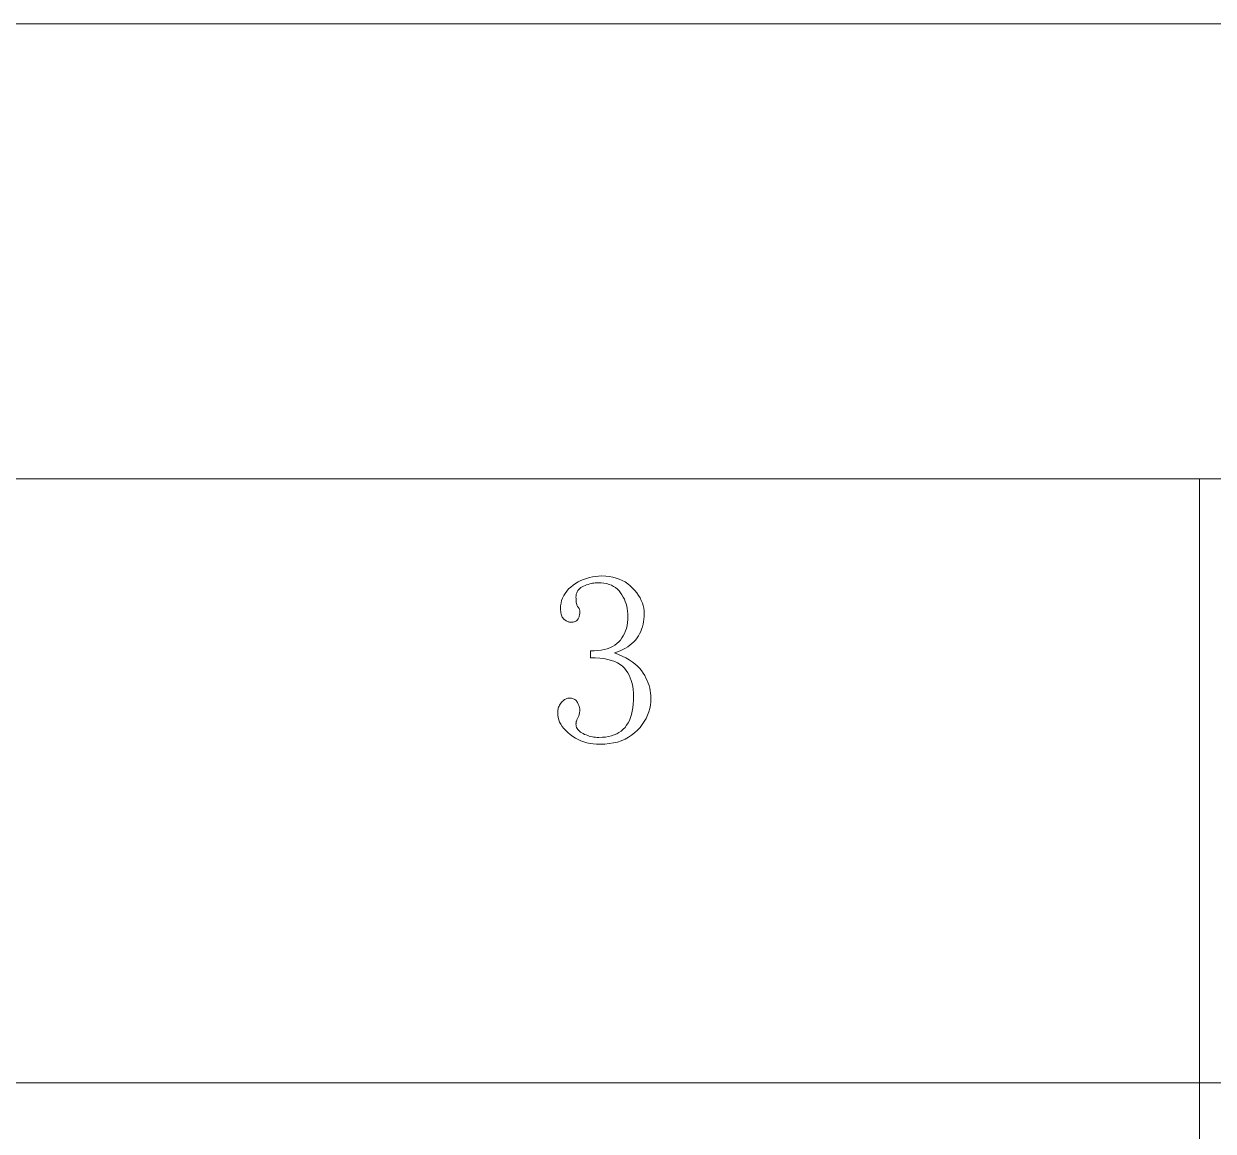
# Model space of a CAD drawing. Extents: x 1 to 297, y 1 to 210.
# Drawn here: x 241.71 to 252.32, y 56.02 to 65.9 of the extents above; entities that cross this region are included whole.
import ezdxf

# ---------------------------------------------------------------- set-up
doc = ezdxf.new("R2010")
doc.units = 0

msp = doc.modelspace()

# ---------------------------------------------------------------- linework, layer by layer
at = {"color": 7, "lineweight": 13}
for p, q in [((220.3, 65.898), (295.449, 65.898)), ((220.3, 61.841), (295.449, 61.841)), ((252.196, 61.841), (252.196, 29.51)), ((220.3, 56.453), (295.449, 56.453))]:
    msp.add_line(p, q, dxfattribs=at)
msp.add_lwpolyline([(247.302, 59.884), (247.301, 59.852), (247.297, 59.82), (247.291, 59.79), (247.283, 59.76), (247.272, 59.731), (247.259, 59.702), (247.243, 59.675), (247.225, 59.648), (247.205, 59.622), (247.182, 59.597), (247.157, 59.573), (247.13, 59.552), (247.102, 59.534), (247.071, 59.517), (247.038, 59.504), (247.004, 59.492), (246.968, 59.484), (246.93, 59.478), (246.89, 59.474), (246.848, 59.473), (246.817, 59.473), (246.788, 59.476), (246.759, 59.48), (246.731, 59.486), (246.704, 59.494), (246.678, 59.503), (246.653, 59.515), (246.628, 59.527), (246.605, 59.542), (246.582, 59.558), (246.561, 59.576), (246.542, 59.594), (246.525, 59.612), (246.511, 59.631), (246.498, 59.65), (246.488, 59.67), (246.481, 59.691), (246.475, 59.712), (246.472, 59.733), (246.471, 59.755), (246.471, 59.766), (246.472, 59.776), (246.474, 59.785), (246.476, 59.795), (246.479, 59.804), (246.483, 59.813), (246.487, 59.821), (246.493, 59.83), (246.498, 59.838), (246.505, 59.845), (246.512, 59.853), (246.519, 59.859), (246.525, 59.865), (246.532, 59.87), (246.539, 59.874), (246.546, 59.878), (246.553, 59.881), (246.56, 59.882), (246.567, 59.884), (246.573, 59.884), (246.583, 59.884), (246.593, 59.882), (246.602, 59.881), (246.61, 59.878), (246.617, 59.874), (246.624, 59.87), (246.631, 59.865), (246.637, 59.859), (246.642, 59.853), (246.646, 59.845), (246.65, 59.838), (246.654, 59.831), (246.657, 59.823), (246.66, 59.817), (246.662, 59.81), (246.664, 59.804), (246.666, 59.798), (246.667, 59.792), (246.668, 59.786), (246.668, 59.781), (246.668, 59.773), (246.667, 59.765), (246.666, 59.757), (246.665, 59.749), (246.663, 59.742), (246.662, 59.734), (246.659, 59.727), (246.657, 59.721), (246.654, 59.714), (246.651, 59.708), (246.647, 59.702), (246.644, 59.696), (246.642, 59.691), (246.64, 59.685), (246.638, 59.679), (246.636, 59.674), (246.635, 59.668), (246.634, 59.663), (246.634, 59.658), (246.633, 59.653), (246.634, 59.642), (246.636, 59.633), (246.639, 59.623), (246.644, 59.614), (246.65, 59.605), (246.657, 59.597), (246.665, 59.589), (246.675, 59.581), (246.686, 59.574), (246.698, 59.567), (246.711, 59.56), (246.724, 59.555), (246.738, 59.549), (246.751, 59.545), (246.765, 59.541), (246.78, 59.538), (246.794, 59.536), (246.809, 59.534), (246.824, 59.533), (246.839, 59.533), (246.869, 59.534), (246.898, 59.536), (246.925, 59.541), (246.95, 59.547), (246.974, 59.555), (246.997, 59.565), (247.017, 59.577), (247.037, 59.59), (247.054, 59.606), (247.071, 59.623), (247.085, 59.642), (247.098, 59.663), (247.11, 59.685), (247.12, 59.71), (247.128, 59.737), (247.135, 59.766), (247.141, 59.797), (247.145, 59.83), (247.147, 59.864), (247.148, 59.901), (247.147, 59.931), (247.145, 59.96), (247.14, 59.988), (247.135, 60.015), (247.127, 60.04), (247.118, 60.065), (247.108, 60.088), (247.096, 60.11), (247.082, 60.13), (247.066, 60.15), (247.049, 60.168), (247.028, 60.184), (247.005, 60.198), (246.979, 60.21), (246.95, 60.22), (246.918, 60.229), (246.883, 60.236), (246.846, 60.24), (246.805, 60.243), (246.762, 60.244), (246.762, 60.304), (246.795, 60.305), (246.827, 60.307), (246.857, 60.311), (246.885, 60.317), (246.911, 60.324), (246.935, 60.333), (246.958, 60.344), (246.979, 60.356), (246.998, 60.37), (247.015, 60.385), (247.03, 60.402), (247.044, 60.421), (247.056, 60.44), (247.067, 60.461), (247.076, 60.483), (247.083, 60.506), (247.089, 60.531), (247.093, 60.557), (247.096, 60.584), (247.096, 60.613), (247.096, 60.636), (247.094, 60.659), (247.091, 60.682), (247.086, 60.704), (247.08, 60.725), (247.073, 60.746), (247.065, 60.766), (247.055, 60.785), (247.044, 60.804), (247.032, 60.823), (247.018, 60.84), (247.003, 60.855), (246.987, 60.869), (246.969, 60.88), (246.95, 60.89), (246.929, 60.898), (246.906, 60.905), (246.883, 60.909), (246.857, 60.912), (246.831, 60.913), (246.819, 60.912), (246.806, 60.911), (246.794, 60.91), (246.781, 60.908), (246.768, 60.905), (246.756, 60.902), (246.742, 60.898), (246.729, 60.893), (246.716, 60.888), (246.702, 60.883), (246.689, 60.876), (246.677, 60.869), (246.667, 60.861), (246.658, 60.852), (246.651, 60.843), (246.644, 60.833), (246.64, 60.822), (246.636, 60.81), (246.634, 60.797), (246.633, 60.784), (246.634, 60.771), (246.634, 60.759), (246.635, 60.748), (246.636, 60.737), (246.638, 60.728), (246.64, 60.72), (246.642, 60.713), (246.644, 60.707), (246.647, 60.702), (246.651, 60.698), (246.654, 60.695), (246.657, 60.691), (246.659, 60.687), (246.662, 60.683), (246.663, 60.679), (246.665, 60.675), (246.666, 60.67), (246.667, 60.665), (246.668, 60.661), (246.668, 60.655), (246.668, 60.647), (246.667, 60.639), (246.666, 60.631), (246.665, 60.624), (246.663, 60.617), (246.662, 60.61), (246.659, 60.604), (246.657, 60.598), (246.654, 60.592), (246.651, 60.587), (246.647, 60.582), (246.643, 60.578), (246.638, 60.574), (246.633, 60.57), (246.627, 60.568), (246.621, 60.565), (246.614, 60.563), (246.607, 60.562), (246.599, 60.561), (246.591, 60.561), (246.584, 60.561), (246.577, 60.562), (246.57, 60.563), (246.564, 60.565), (246.557, 60.568), (246.551, 60.57), (246.545, 60.574), (246.539, 60.578), (246.532, 60.582), (246.526, 60.587), (246.521, 60.592), (246.516, 60.599), (246.511, 60.606), (246.507, 60.614), (246.504, 60.623), (246.501, 60.633), (246.499, 60.644), (246.498, 60.655), (246.497, 60.668), (246.496, 60.681), (246.497, 60.706), (246.501, 60.731), (246.506, 60.754), (246.514, 60.776), (246.524, 60.798), (246.536, 60.818), (246.551, 60.838), (246.568, 60.857), (246.587, 60.874), (246.608, 60.891), (246.63, 60.907), (246.654, 60.92), (246.678, 60.933), (246.702, 60.943), (246.728, 60.952), (246.754, 60.96), (246.781, 60.965), (246.808, 60.969), (246.836, 60.972), (246.865, 60.973), (246.899, 60.972), (246.931, 60.968), (246.962, 60.963), (246.991, 60.955), (247.019, 60.946), (247.046, 60.934), (247.071, 60.92), (247.095, 60.904), (247.118, 60.886), (247.139, 60.865), (247.159, 60.844), (247.176, 60.822), (247.192, 60.8), (247.205, 60.778), (247.216, 60.755), (247.226, 60.732), (247.233, 60.709), (247.238, 60.686), (247.241, 60.662), (247.242, 60.638), (247.241, 60.613), (247.239, 60.588), (247.236, 60.565), (247.232, 60.542), (247.226, 60.519), (247.219, 60.498), (247.211, 60.477), (247.201, 60.457), (247.19, 60.438), (247.178, 60.42), (247.164, 60.402), (247.149, 60.386), (247.133, 60.37), (247.115, 60.355), (247.095, 60.342), (247.074, 60.329), (247.052, 60.317), (247.028, 60.306), (247.003, 60.296), (246.976, 60.287), (247.013, 60.273), (247.047, 60.258), (247.079, 60.242), (247.108, 60.225), (247.135, 60.208), (247.159, 60.189), (247.182, 60.17), (247.201, 60.15), (247.219, 60.129), (247.233, 60.107), (247.247, 60.085), (247.258, 60.062), (247.268, 60.04), (247.277, 60.018), (247.285, 59.995), (247.291, 59.973), (247.296, 59.951), (247.299, 59.929), (247.301, 59.906)], close=True, dxfattribs=at)

doc.saveas('drawing.dxf')
